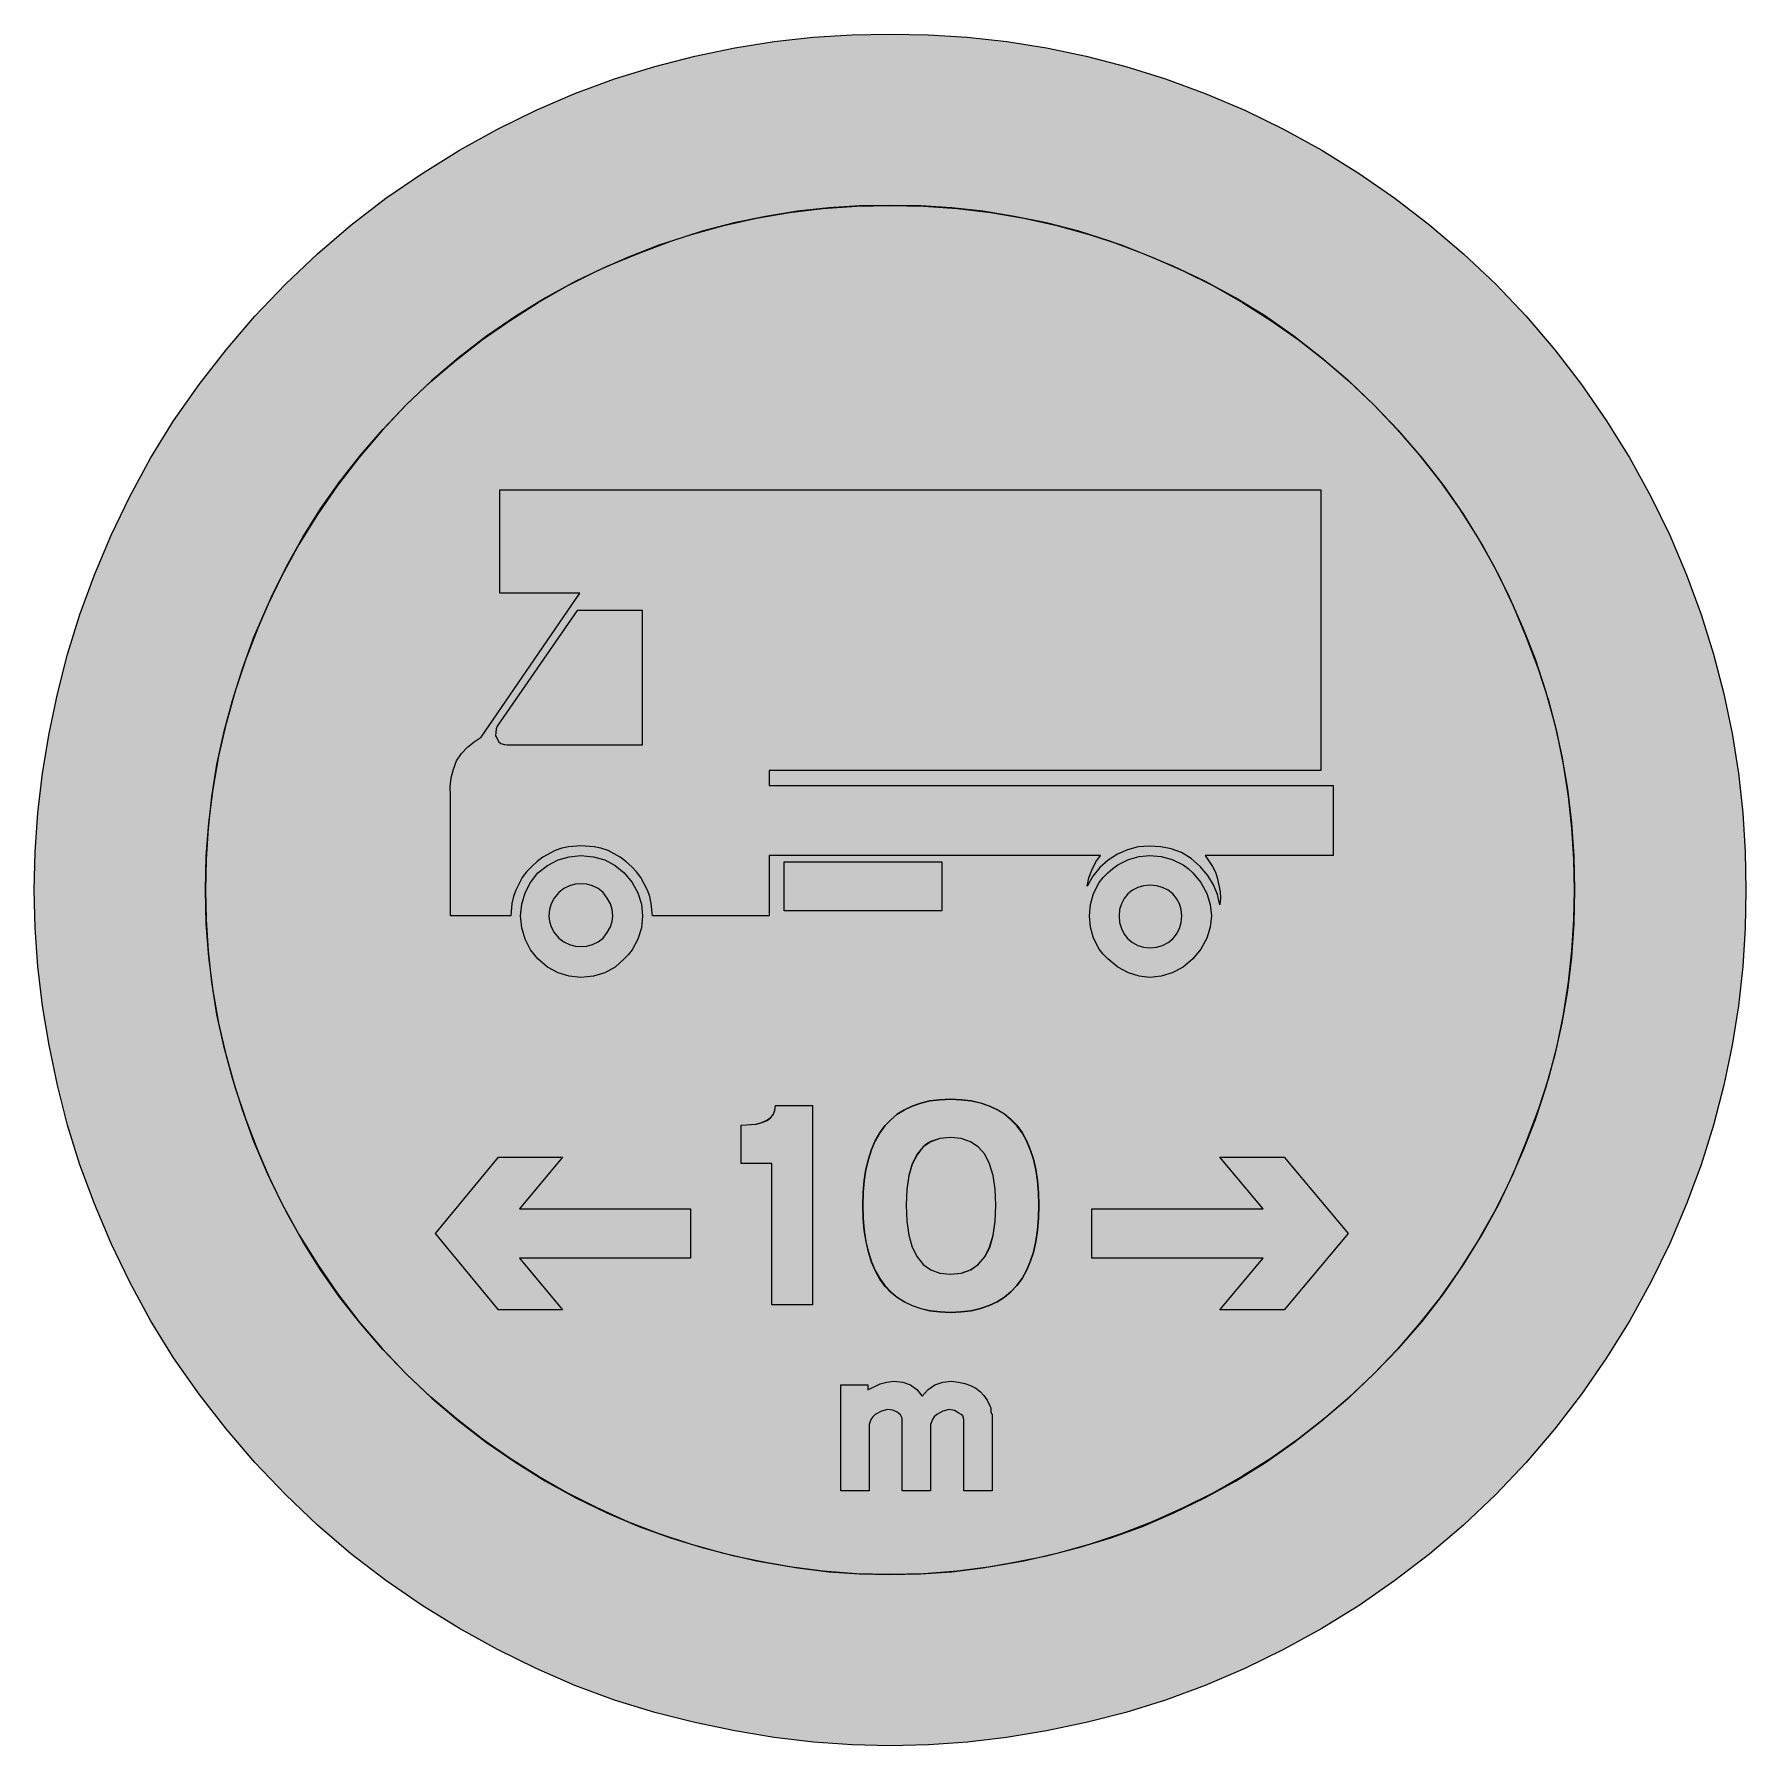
# Model space of a CAD drawing. Header units: metres. Extents: x 160 to 410, y 11 to 261.
import ezdxf

# ---------------------------------------------------------------- set-up
doc = ezdxf.new("R2010")
doc.units = ezdxf.units.M
for name, color, linetype, true_color in [('FILL_BLACK_000000', 7, 'Continuous', 0x000000), ('FILL_PINK_E1E1E1', 7, 'Continuous', 0xe1e1e1), ('STROKE_BLACK_000000', 7, 'Continuous', 0x000000)]:
    doc.layers.add(name, color=color, linetype=linetype, true_color=true_color)

msp = doc.modelspace()

# ---------------------------------------------------------------- hatches: boundary and pattern name
at = {"layer": 'FILL_BLACK_000000', "true_color": 0x000000}
h = msp.add_hatch(color=7, dxfattribs=at)
h.dxf.hatch_style = 1
h.paths.add_polyline_path([(409.41, 124.88), (408.8, 119.17), (407.88, 113.4), (406.66, 107.57), (405.16, 101.72), (403.35, 95.91), (401.22, 90.18), (398.76, 84.41), (395.98, 78.73), (392.89, 73.14), (389.52, 67.68), (385.87, 62.38), (381.96, 57.29), (377.77, 52.39), (373.32, 47.7), (368.6, 43.25), (363.67, 39.06), (358.56, 35.15), (353.34, 31.5), (347.88, 28.13), (342.29, 25.04), (336.61, 22.26), (330.84, 19.8), (325.03, 17.67), (319.23, 15.86), (313.42, 14.36), (307.62, 13.14), (301.79, 12.2), (296.1, 11.52), (290.43, 11.12), (284.76, 10.98), (279.25, 11.12), (273.6, 11.52), (267.84, 12.2), (262.08, 13.14), (256.25, 14.36), (250.38, 15.86), (244.51, 17.67), (238.68, 19.8), (233.02, 22.26), (227.38, 25.04), (221.82, 28.13), (216.36, 31.5), (211.06, 35.15), (205.96, 39.06), (201.07, 43.25), (196.38, 47.7), (191.92, 52.39), (187.72, 57.29), (183.75, 62.38), (180, 67.68), (176.66, 73.14), (173.63, 78.73), (170.91, 84.41), (168.48, 90.18), (166.35, 95.91), (164.54, 101.72), (163.04, 107.57), (161.82, 113.4), (160.87, 119.16), (160.2, 124.92), (159.79, 130.57), (159.66, 136.08), (159.79, 141.68), (160.2, 147.38), (160.87, 153.14), (161.82, 158.94), (163.04, 164.75), (164.54, 170.55), (166.35, 176.36), (168.48, 182.16), (170.91, 187.93), (173.63, 193.61), (176.66, 199.2), (180, 204.66), (183.75, 209.96), (187.72, 215.06), (191.92, 219.95), (196.38, 224.64), (201.07, 229.1), (205.96, 233.28), (211.06, 237.2), (216.36, 240.84), (221.82, 244.21), (227.38, 247.3), (233.02, 250.08), (238.68, 252.54), (244.51, 254.67), (250.38, 256.48), (256.25, 257.98), (262.08, 259.2), (267.85, 260.12), (273.55, 260.73), (279.19, 261.07), (284.76, 261.18), (290.36, 261.07), (296.05, 260.73), (301.82, 260.12), (307.62, 259.2), (313.42, 257.98), (319.23, 256.48), (325.03, 254.67), (330.84, 252.54), (336.61, 250.08), (342.29, 247.3), (347.88, 244.21), (353.34, 240.84), (358.56, 237.2), (363.67, 233.28), (368.6, 229.1), (373.32, 224.64), (377.77, 219.95), (381.96, 215.06), (385.87, 209.96), (389.52, 204.66), (392.89, 199.2), (395.98, 193.61), (398.76, 187.93), (401.22, 182.16), (403.35, 176.36), (405.16, 170.55), (406.66, 164.75), (407.88, 158.94), (408.8, 153.14), (409.41, 147.38), (409.75, 141.68), (409.86, 136.08), (409.75, 130.51), (409.41, 124.88)])
h.paths.add_polyline_path([(384.43, 145.13), (383.93, 149.75), (383.22, 154.44), (382.27, 159.06), (381.06, 163.71), (379.57, 168.36), (377.82, 172.98), (375.93, 177.56), (373.77, 182.12), (371.34, 186.6), (368.64, 190.98), (365.7, 195.2), (362.54, 199.26), (359.15, 203.18), (355.5, 207), (351.76, 210.54), (347.85, 213.89), (343.81, 217.02), (339.66, 219.96), (335.28, 222.66), (330.79, 225.09), (326.24, 227.25), (321.66, 229.14), (317.04, 230.9), (312.37, 232.38), (307.66, 233.6), (302.94, 234.54), (298.35, 235.32), (293.78, 235.82), (289.25, 236.08), (284.76, 236.16), (280.3, 236.08), (275.8, 235.82), (271.24, 235.32), (266.58, 234.54), (261.96, 233.6), (257.31, 232.38), (252.66, 230.9), (248.04, 229.14), (243.38, 227.25), (238.84, 225.09), (234.4, 222.66), (230.04, 219.96), (225.79, 217.02), (221.69, 213.89), (217.76, 210.54), (214.02, 207), (210.48, 203.18), (207.13, 199.26), (204, 195.2), (201.06, 190.98), (198.36, 186.6), (195.91, 182.12), (193.69, 177.56), (191.7, 172.98), (190.05, 168.36), (188.59, 163.71), (187.35, 159.06), (186.3, 154.44), (185.59, 149.75), (185.08, 145.13), (184.78, 140.57), (184.68, 136.08), (184.78, 131.7), (185.08, 127.19), (185.59, 122.59), (186.3, 117.9), (187.35, 113.28), (188.59, 108.63), (190.05, 103.98), (191.7, 99.36), (193.69, 94.7), (195.91, 90.16), (198.36, 85.72), (201.06, 81.36), (204, 77.11), (207.13, 73.01), (210.48, 69.08), (214.02, 65.34), (217.76, 61.8), (221.69, 58.46), (225.79, 55.32), (230.04, 52.38), (234.4, 49.68), (238.84, 47.23), (243.38, 45.01), (248.04, 43.02), (252.66, 41.37), (257.31, 39.94), (261.96, 38.74), (266.58, 37.8), (271.24, 36.99), (275.8, 36.43), (280.3, 36.1), (284.76, 36), (289.25, 36.1), (293.78, 36.43), (298.35, 36.99), (302.94, 37.8), (307.66, 38.74), (312.37, 39.94), (317.04, 41.37), (321.66, 43.02), (326.24, 45.01), (330.79, 47.23), (335.28, 49.68), (339.66, 52.38), (343.81, 55.32), (347.85, 58.46), (351.76, 61.8), (355.5, 65.34), (359.15, 69.08), (362.54, 73.01), (365.7, 77.11), (368.64, 81.36), (371.34, 85.72), (373.77, 90.16), (375.93, 94.7), (377.82, 99.36), (379.57, 103.98), (381.06, 108.63), (382.27, 113.28), (383.22, 117.9), (383.93, 122.59), (384.43, 127.19), (384.74, 131.7), (384.84, 136.08), (384.74, 140.57), (384.43, 145.13)], flags=16)
h = msp.add_hatch(color=7, dxfattribs=at)
h.dxf.hatch_style = 1
h.paths.add_polyline_path([(220.5, 149.94), (220.46, 151.18), (220.61, 152.46), (220.93, 153.74), (221.4, 154.98), (222.14, 156.02), (223, 156.96), (223.96, 157.76), (225, 158.4), (239.4, 179.46), (227.7, 179.46), (227.7, 194.58), (347.76, 194.58), (347.76, 153.54), (267.12, 153.54), (267.12, 151.38), (349.56, 151.38), (349.56, 141.12), (330.84, 141.12), (331.92, 139.5), (332.35, 138.67), (332.64, 137.7), (333.02, 135.81), (333.07, 134.87), (333, 133.92), (332.63, 135.4), (332.03, 136.85), (331.2, 138.22), (330.12, 139.5), (328.81, 140.68), (327.37, 141.55), (325.87, 142.11), (324.36, 142.38), (322.69, 142.51), (321.05, 142.37), (319.49, 141.97), (318.01, 141.32), (316.66, 140.45), (315.45, 139.37), (314.41, 138.09), (313.56, 136.62), (313.85, 137.86), (314.28, 138.96), (314.84, 140.18), (315.54, 141.12), (267.12, 141.12), (267.12, 132.3), (250.02, 132.3), (249.86, 134.12), (249.64, 135.11), (249.3, 136.08), (248.33, 137.93), (247.71, 138.76), (246.96, 139.5), (246.15, 140.25), (245.32, 140.87), (243.54, 141.84), (242.49, 142.18), (241.49, 142.4), (239.58, 142.56), (237.76, 142.4), (236.77, 142.18), (235.8, 141.84), (234.02, 140.87), (233.19, 140.25), (232.38, 139.5), (231.63, 138.76), (231.01, 137.93), (230.04, 136.08), (229.7, 135.11), (229.48, 134.12), (229.32, 132.3), (220.5, 132.3), (220.5, 149.94)])
h.paths.add_polyline_path([(248.58, 176.94), (239.04, 176.94), (227.34, 160.02), (227.18, 159.64), (227.16, 159.12), (227.11, 158.6), (227.34, 158.22), (227.54, 157.79), (227.88, 157.5), (228.4, 157.34), (228.78, 157.32), (248.58, 157.32), (248.58, 176.94)], flags=16)
h = msp.add_hatch(color=7, dxfattribs=at)
h.dxf.hatch_style = 1
h.paths.add_polyline_path([(247.9, 128.88), (247.06, 127.34), (246.51, 126.64), (245.88, 126), (244.57, 124.82), (243.07, 123.98), (241.4, 123.47), (239.58, 123.3), (237.86, 123.47), (236.23, 123.98), (234.69, 124.82), (233.28, 126), (232.2, 127.34), (231.41, 128.88), (230.93, 130.56), (230.76, 132.3), (230.93, 134.02), (231.41, 135.65), (232.2, 137.19), (233.28, 138.6), (234.69, 139.68), (236.23, 140.47), (237.86, 140.95), (239.58, 141.12), (241.4, 140.95), (243.07, 140.47), (244.57, 139.68), (245.88, 138.6), (247.06, 137.19), (247.9, 135.65), (248.41, 134.02), (248.58, 132.3), (248.41, 130.56), (247.9, 128.88)])
h.paths.add_polyline_path([(243.88, 134.08), (243.42, 134.91), (242.82, 135.72), (242.09, 136.3), (241.27, 136.69), (240.42, 136.91), (239.58, 136.98), (238.74, 136.91), (237.89, 136.69), (237.07, 136.3), (236.34, 135.72), (235.66, 134.91), (235.21, 134.08), (234.97, 133.21), (234.9, 132.3), (234.97, 131.49), (235.21, 130.68), (235.66, 129.87), (236.34, 129.06), (237.07, 128.48), (237.89, 128.09), (238.74, 127.87), (239.58, 127.8), (240.42, 127.87), (241.27, 128.09), (242.09, 128.48), (242.82, 129.06), (243.42, 129.87), (243.88, 130.68), (244.16, 131.49), (244.26, 132.3), (244.16, 133.21), (243.88, 134.08)], flags=16)
h = msp.add_hatch(color=7, dxfattribs=at)
h.dxf.hatch_style = 1
h.paths.add_polyline_path([(292.32, 140.22), (292.32, 133.02), (269.28, 133.02), (269.28, 140.22), (292.32, 140.22)])
h = msp.add_hatch(color=7, dxfattribs=at)
h.dxf.hatch_style = 1
h.paths.add_polyline_path([(331.06, 129.02), (330.22, 127.44), (329.04, 126), (327.6, 124.82), (326.02, 123.98), (324.38, 123.47), (322.74, 123.3), (321.2, 123.47), (319.61, 123.98), (318.06, 124.82), (316.62, 126), (315.94, 126.7), (315.36, 127.44), (314.53, 129.02), (314.06, 130.66), (313.92, 132.3), (314.06, 133.94), (314.53, 135.59), (315.36, 137.16), (315.94, 137.9), (316.62, 138.6), (317.32, 139.23), (318.06, 139.75), (319.61, 140.54), (321.2, 140.98), (322.74, 141.12), (324.38, 140.98), (326.02, 140.54), (327.6, 139.75), (328.34, 139.23), (329.04, 138.6), (330.22, 137.16), (331.06, 135.59), (331.57, 133.94), (331.74, 132.3), (331.57, 130.66), (331.06, 129.02)])
h.paths.add_polyline_path([(327.07, 134.07), (326.65, 134.83), (326.09, 135.5), (325.41, 136.04), (324.61, 136.45), (323.72, 136.71), (322.74, 136.8), (321.82, 136.71), (320.97, 136.45), (320.21, 136.04), (319.54, 135.5), (319, 134.83), (318.59, 134.07), (318.33, 133.22), (318.24, 132.3), (318.33, 131.32), (318.59, 130.43), (319, 129.63), (319.54, 128.95), (320.21, 128.39), (320.97, 127.97), (321.82, 127.71), (322.74, 127.62), (323.72, 127.71), (324.61, 127.97), (325.41, 128.39), (326.09, 128.95), (326.65, 129.63), (327.07, 130.43), (327.33, 131.32), (327.42, 132.3), (327.33, 133.22), (327.07, 134.07)], flags=16)
h = msp.add_hatch(color=7, dxfattribs=at)
h.dxf.hatch_style = 1
h.paths.add_polyline_path([(290.65, 74.58), (289.31, 74.87), (288.07, 75.29), (286.92, 75.82), (285.86, 76.47), (284.9, 77.23), (284.04, 78.12), (283.28, 79.19), (282.62, 80.38), (282.07, 81.69), (281.61, 83.12), (281.26, 84.66), (281, 86.32), (280.85, 88.1), (280.8, 90), (280.85, 91.86), (281, 93.61), (281.25, 95.24), (281.61, 96.75), (282.06, 98.14), (282.61, 99.41), (283.27, 100.56), (284.02, 101.59), (284.87, 102.5), (285.82, 103.29), (286.87, 103.96), (288.01, 104.5), (289.26, 104.93), (290.6, 105.24), (292.04, 105.42), (293.58, 105.48), (295.15, 105.42), (296.62, 105.24), (297.98, 104.95), (299.25, 104.54), (300.41, 104), (301.48, 103.35), (302.44, 102.59), (303.3, 101.7), (304.06, 100.63), (304.72, 99.44), (305.27, 98.14), (305.73, 96.73), (306.08, 95.2), (306.34, 93.57), (306.49, 91.84), (306.54, 90), (306.49, 88.1), (306.34, 86.33), (306.08, 84.68), (305.73, 83.15), (305.27, 81.74), (304.72, 80.46), (304.06, 79.29), (303.3, 78.26), (302.44, 77.34), (301.48, 76.54), (300.41, 75.87), (299.25, 75.32), (297.98, 74.89), (296.62, 74.58), (295.15, 74.4), (293.58, 74.34), (292.07, 74.4), (290.65, 74.58)])
h.paths.add_polyline_path([(287.5, 85.62), (288.01, 83.88), (288.72, 82.46), (289.63, 81.35), (290.74, 80.56), (292.06, 80.08), (293.58, 79.92), (295.2, 80.09), (296.57, 80.57), (297.71, 81.36), (298.62, 82.44), (299.33, 83.82), (299.83, 85.55), (300.14, 87.6), (300.24, 90), (300.14, 92.34), (299.83, 94.36), (299.32, 96.06), (298.6, 97.45), (297.66, 98.52), (296.52, 99.29), (295.16, 99.75), (293.58, 99.9), (292.06, 99.76), (290.74, 99.32), (290.16, 98.97), (289.63, 98.53), (288.72, 97.38), (288.01, 96), (287.5, 94.3), (287.2, 92.29), (287.1, 90), (287.2, 87.65), (287.5, 85.62)], flags=16)
h = msp.add_hatch(color=7, dxfattribs=at)
h.dxf.hatch_style = 1
h.paths.add_polyline_path([(262.98, 96.12), (262.98, 101.7), (265.14, 101.86), (266.02, 102.08), (266.76, 102.42), (267.26, 102.76), (267.66, 103.23), (267.92, 103.84), (268.02, 104.58), (273.42, 104.58), (273.42, 75.42), (267.48, 75.42), (267.48, 96.12), (262.98, 96.12)])
h = msp.add_hatch(color=7, dxfattribs=at)
h.dxf.hatch_style = 1
h.paths.add_polyline_path([(236.88, 97.02), (230.58, 89.46), (255.6, 89.46), (255.6, 82.26), (230.58, 82.26), (236.88, 74.7), (227.52, 74.7), (218.34, 85.86), (227.52, 97.02), (236.88, 97.02)])
h = msp.add_hatch(color=7, dxfattribs=at)
h.dxf.hatch_style = 1
h.paths.add_polyline_path([(351.72, 85.86), (342.36, 74.7), (333, 74.7), (339.3, 82.26), (314.28, 82.26), (314.28, 89.46), (339.3, 89.46), (333, 97.02), (342.36, 97.02), (351.72, 85.86)])
h = msp.add_hatch(color=7, dxfattribs=at)
h.dxf.hatch_style = 1
h.paths.add_polyline_path([(282.6, 59.4), (282.23, 59.07), (281.95, 58.68), (281.7, 57.96), (281.7, 48.24), (277.56, 48.24), (277.56, 63.72), (281.52, 63.72), (281.52, 63), (283.32, 63.9), (284.31, 64.15), (285.3, 64.26), (286.66, 64.13), (287.77, 63.72), (288.69, 63.05), (289.44, 62.1), (290.32, 63.05), (291.33, 63.72), (292.48, 64.13), (293.76, 64.26), (294.79, 64.15), (295.72, 63.95), (296.55, 63.66), (297.29, 63.27), (297.94, 62.78), (298.49, 62.18), (298.96, 61.48), (299.34, 60.66), (299.5, 60.39), (299.52, 60.12), (299.52, 60.01), (299.52, 59.94), (299.52, 59.83), (299.52, 59.76), (299.7, 59.4), (299.7, 48.24), (295.56, 48.24), (295.56, 58.68), (295.4, 59.2), (295.18, 59.41), (294.84, 59.58), (294.19, 59.99), (293.4, 60.12), (292.5, 59.9), (291.6, 59.4), (291.23, 59.07), (290.95, 58.68), (290.7, 57.96), (290.7, 48.24), (286.56, 48.24), (286.56, 58.86), (286.3, 59.36), (285.82, 59.76), (285.17, 60.02), (284.4, 60.12), (283.5, 59.9), (282.6, 59.4)])
at = {"layer": 'FILL_PINK_E1E1E1', "true_color": 0xe1e1e1}
h = msp.add_hatch(color=7, dxfattribs=at)
h.dxf.hatch_style = 1
h.paths.add_polyline_path([(384.72, 131.16), (384.37, 126.27), (383.78, 121.41), (382.95, 116.6), (381.89, 111.83), (380.59, 107.12), (379.05, 102.48), (377.28, 97.92), (375.28, 93.39), (373.07, 88.98), (370.64, 84.7), (368.01, 80.55), (365.18, 76.53), (362.14, 72.66), (358.92, 68.93), (355.5, 65.34), (351.97, 61.98), (348.29, 58.8), (344.44, 55.8), (340.45, 52.99), (336.31, 50.37), (332.04, 47.95), (327.63, 45.74), (323.1, 43.74), (318.53, 41.96), (313.87, 40.4), (309.13, 39.08), (304.33, 37.98), (299.49, 37.12), (294.6, 36.5), (289.69, 36.13), (284.76, 36), (279.84, 36.13), (274.95, 36.5), (270.08, 37.12), (265.25, 37.98), (260.47, 39.08), (255.73, 40.4), (251.04, 41.96), (246.42, 43.74), (241.95, 45.74), (237.59, 47.95), (233.34, 50.37), (229.21, 52.99), (225.2, 55.8), (221.34, 58.8), (217.6, 61.98), (214.02, 65.34), (210.6, 68.93), (207.38, 72.66), (204.35, 76.53), (201.53, 80.55), (198.92, 84.7), (196.53, 88.98), (194.36, 93.39), (192.42, 97.92), (190.64, 102.48), (189.08, 107.12), (187.76, 111.83), (186.66, 116.6), (185.8, 121.41), (185.18, 126.27), (184.81, 131.16), (184.68, 136.08), (184.81, 141.01), (185.18, 145.92), (185.8, 150.81), (186.66, 155.66), (187.76, 160.45), (189.08, 165.19), (190.64, 169.85), (192.42, 174.42), (194.36, 178.95), (196.53, 183.36), (198.92, 187.64), (201.53, 191.79), (204.35, 195.81), (207.38, 199.68), (210.6, 203.41), (214.02, 207), (217.6, 210.36), (221.34, 213.54), (225.2, 216.54), (229.21, 219.35), (233.34, 221.97), (237.59, 224.39), (241.95, 226.6), (246.42, 228.6), (251.04, 230.37), (255.73, 231.91), (260.47, 233.21), (265.25, 234.27), (270.08, 235.1), (274.95, 235.69), (279.84, 236.04), (284.76, 236.16), (289.69, 236.04), (294.6, 235.69), (299.49, 235.1), (304.33, 234.27), (309.13, 233.21), (313.87, 231.91), (318.53, 230.37), (323.1, 228.6), (327.63, 226.6), (332.04, 224.39), (336.31, 221.97), (340.45, 219.35), (344.44, 216.54), (348.29, 213.54), (351.97, 210.36), (355.5, 207), (358.92, 203.41), (362.14, 199.68), (365.18, 195.81), (368.01, 191.79), (370.64, 187.64), (373.07, 183.36), (375.28, 178.95), (377.28, 174.42), (379.05, 169.85), (380.59, 165.19), (381.89, 160.45), (382.95, 155.66), (383.78, 150.81), (384.37, 145.92), (384.72, 141.01), (384.84, 136.08), (384.72, 131.16)])

# ---------------------------------------------------------------- linework, layer by layer
at = {"layer": 'FILL_BLACK_000000', "lineweight": 0, "true_color": 0x000000}
for points in [[(409.41, 124.88), (408.8, 119.17), (407.88, 113.4), (406.66, 107.57), (405.16, 101.72), (403.35, 95.91), (401.22, 90.18), (398.76, 84.41), (395.98, 78.73), (392.89, 73.14), (389.52, 67.68), (385.87, 62.38), (381.96, 57.29), (377.77, 52.39), (373.32, 47.7), (368.6, 43.25), (363.67, 39.06), (358.56, 35.15), (353.34, 31.5), (347.88, 28.13), (342.29, 25.04), (336.61, 22.26), (330.84, 19.8), (325.03, 17.67), (319.23, 15.86), (313.42, 14.36), (307.62, 13.14), (301.79, 12.2), (296.1, 11.52), (290.43, 11.12), (284.76, 10.98), (279.25, 11.12), (273.6, 11.52), (267.84, 12.2), (262.08, 13.14), (256.25, 14.36), (250.38, 15.86), (244.51, 17.67), (238.68, 19.8), (233.02, 22.26), (227.38, 25.04), (221.82, 28.13), (216.36, 31.5), (211.06, 35.15), (205.96, 39.06), (201.07, 43.25), (196.38, 47.7), (191.92, 52.39), (187.72, 57.29), (183.75, 62.38), (180, 67.68), (176.66, 73.14), (173.63, 78.73), (170.91, 84.41), (168.48, 90.18), (166.35, 95.91), (164.54, 101.72), (163.04, 107.57), (161.82, 113.4), (160.87, 119.16), (160.2, 124.92), (159.79, 130.57), (159.66, 136.08), (159.79, 141.68), (160.2, 147.38), (160.87, 153.14), (161.82, 158.94), (163.04, 164.75), (164.54, 170.55), (166.35, 176.36), (168.48, 182.16), (170.91, 187.93), (173.63, 193.61), (176.66, 199.2), (180, 204.66), (183.75, 209.96), (187.72, 215.06), (191.92, 219.95), (196.38, 224.64), (201.07, 229.1), (205.96, 233.28), (211.06, 237.2), (216.36, 240.84), (221.82, 244.21), (227.38, 247.3), (233.02, 250.08), (238.68, 252.54), (244.51, 254.67), (250.38, 256.48), (256.25, 257.98), (262.08, 259.2), (267.85, 260.12), (273.55, 260.73), (279.19, 261.07), (284.76, 261.18), (290.36, 261.07), (296.05, 260.73), (301.82, 260.12), (307.62, 259.2), (313.42, 257.98), (319.23, 256.48), (325.03, 254.67), (330.84, 252.54), (336.61, 250.08), (342.29, 247.3), (347.88, 244.21), (353.34, 240.84), (358.56, 237.2), (363.67, 233.28), (368.6, 229.1), (373.32, 224.64), (377.77, 219.95), (381.96, 215.06), (385.87, 209.96), (389.52, 204.66), (392.89, 199.2), (395.98, 193.61), (398.76, 187.93), (401.22, 182.16), (403.35, 176.36), (405.16, 170.55), (406.66, 164.75), (407.88, 158.94), (408.8, 153.14), (409.41, 147.38), (409.75, 141.68), (409.86, 136.08), (409.75, 130.51)], [(384.43, 145.13), (383.93, 149.75), (383.22, 154.44), (382.27, 159.06), (381.06, 163.71), (379.57, 168.36), (377.82, 172.98), (375.93, 177.56), (373.77, 182.12), (371.34, 186.6), (368.64, 190.98), (365.7, 195.2), (362.54, 199.26), (359.15, 203.18), (355.5, 207), (351.76, 210.54), (347.85, 213.89), (343.81, 217.02), (339.66, 219.96), (335.28, 222.66), (330.79, 225.09), (326.24, 227.25), (321.66, 229.14), (317.04, 230.9), (312.37, 232.38), (307.66, 233.6), (302.94, 234.54), (298.35, 235.32), (293.78, 235.82), (289.25, 236.08), (284.76, 236.16), (280.3, 236.08), (275.8, 235.82), (271.24, 235.32), (266.58, 234.54), (261.96, 233.6), (257.31, 232.38), (252.66, 230.9), (248.04, 229.14), (243.38, 227.25), (238.84, 225.09), (234.4, 222.66), (230.04, 219.96), (225.79, 217.02), (221.69, 213.89), (217.76, 210.54), (214.02, 207), (210.48, 203.18), (207.13, 199.26), (204, 195.2), (201.06, 190.98), (198.36, 186.6), (195.91, 182.12), (193.69, 177.56), (191.7, 172.98), (190.05, 168.36), (188.59, 163.71), (187.35, 159.06), (186.3, 154.44), (185.59, 149.75), (185.08, 145.13), (184.78, 140.57), (184.68, 136.08), (184.78, 131.7), (185.08, 127.19), (185.59, 122.59), (186.3, 117.9), (187.35, 113.28), (188.59, 108.63), (190.05, 103.98), (191.7, 99.36), (193.69, 94.7), (195.91, 90.16), (198.36, 85.72), (201.06, 81.36), (204, 77.11), (207.13, 73.01), (210.48, 69.08), (214.02, 65.34), (217.76, 61.8), (221.69, 58.46), (225.79, 55.32), (230.04, 52.38), (234.4, 49.68), (238.84, 47.23), (243.38, 45.01), (248.04, 43.02), (252.66, 41.37), (257.31, 39.94), (261.96, 38.74), (266.58, 37.8), (271.24, 36.99), (275.8, 36.43), (280.3, 36.1), (284.76, 36), (289.25, 36.1), (293.78, 36.43), (298.35, 36.99), (302.94, 37.8), (307.66, 38.74), (312.37, 39.94), (317.04, 41.37), (321.66, 43.02), (326.24, 45.01), (330.79, 47.23), (335.28, 49.68), (339.66, 52.38), (343.81, 55.32), (347.85, 58.46), (351.76, 61.8), (355.5, 65.34), (359.15, 69.08), (362.54, 73.01), (365.7, 77.11), (368.64, 81.36), (371.34, 85.72), (373.77, 90.16), (375.93, 94.7), (377.82, 99.36), (379.57, 103.98), (381.06, 108.63), (382.27, 113.28), (383.22, 117.9), (383.93, 122.59), (384.43, 127.19), (384.74, 131.7), (384.84, 136.08), (384.74, 140.57)], [(220.5, 149.94), (220.46, 151.18), (220.61, 152.46), (220.93, 153.74), (221.4, 154.98), (222.14, 156.02), (223, 156.96), (223.96, 157.76), (225, 158.4), (239.4, 179.46), (227.7, 179.46), (227.7, 194.58), (347.76, 194.58), (347.76, 153.54), (267.12, 153.54), (267.12, 151.38), (349.56, 151.38), (349.56, 141.12), (330.84, 141.12), (331.92, 139.5), (332.35, 138.67), (332.64, 137.7), (333.02, 135.81), (333.07, 134.87), (333, 133.92), (332.63, 135.4), (332.03, 136.85), (331.2, 138.22), (330.12, 139.5), (328.81, 140.68), (327.37, 141.55), (325.87, 142.11), (324.36, 142.38), (322.69, 142.51), (321.05, 142.37), (319.49, 141.97), (318.01, 141.32), (316.66, 140.45), (315.45, 139.37), (314.41, 138.09), (313.56, 136.62), (313.85, 137.86), (314.28, 138.96), (314.84, 140.18), (315.54, 141.12), (267.12, 141.12), (267.12, 132.3), (250.02, 132.3), (249.86, 134.12), (249.64, 135.11), (249.3, 136.08), (248.33, 137.93), (247.71, 138.76), (246.96, 139.5), (246.15, 140.25), (245.32, 140.87), (243.54, 141.84), (242.49, 142.18), (241.49, 142.4), (239.58, 142.56), (237.76, 142.4), (236.77, 142.18), (235.8, 141.84), (234.02, 140.87), (233.19, 140.25), (232.38, 139.5), (231.63, 138.76), (231.01, 137.93), (230.04, 136.08), (229.7, 135.11), (229.48, 134.12), (229.32, 132.3), (220.5, 132.3)], [(248.58, 176.94), (239.04, 176.94), (227.34, 160.02), (227.18, 159.64), (227.16, 159.12), (227.11, 158.6), (227.34, 158.22), (227.54, 157.79), (227.88, 157.5), (228.4, 157.34), (228.78, 157.32), (248.58, 157.32)], [(247.9, 128.88), (247.06, 127.34), (246.51, 126.64), (245.88, 126), (244.57, 124.82), (243.07, 123.98), (241.4, 123.47), (239.58, 123.3), (237.86, 123.47), (236.23, 123.98), (234.69, 124.82), (233.28, 126), (232.2, 127.34), (231.41, 128.88), (230.93, 130.56), (230.76, 132.3), (230.93, 134.02), (231.41, 135.65), (232.2, 137.19), (233.28, 138.6), (234.69, 139.68), (236.23, 140.47), (237.86, 140.95), (239.58, 141.12), (241.4, 140.95), (243.07, 140.47), (244.57, 139.68), (245.88, 138.6), (247.06, 137.19), (247.9, 135.65), (248.41, 134.02), (248.58, 132.3), (248.41, 130.56)], [(292.32, 140.22), (292.32, 133.02), (269.28, 133.02), (269.28, 140.22)], [(331.06, 129.02), (330.22, 127.44), (329.04, 126), (327.6, 124.82), (326.02, 123.98), (324.38, 123.47), (322.74, 123.3), (321.2, 123.47), (319.61, 123.98), (318.06, 124.82), (316.62, 126), (315.94, 126.7), (315.36, 127.44), (314.53, 129.02), (314.06, 130.66), (313.92, 132.3), (314.06, 133.94), (314.53, 135.59), (315.36, 137.16), (315.94, 137.9), (316.62, 138.6), (317.32, 139.23), (318.06, 139.75), (319.61, 140.54), (321.2, 140.98), (322.74, 141.12), (324.38, 140.98), (326.02, 140.54), (327.6, 139.75), (328.34, 139.23), (329.04, 138.6), (330.22, 137.16), (331.06, 135.59), (331.57, 133.94), (331.74, 132.3), (331.57, 130.66)], [(243.88, 134.08), (243.42, 134.91), (242.82, 135.72), (242.09, 136.3), (241.27, 136.69), (240.42, 136.91), (239.58, 136.98), (238.74, 136.91), (237.89, 136.69), (237.07, 136.3), (236.34, 135.72), (235.66, 134.91), (235.21, 134.08), (234.97, 133.21), (234.9, 132.3), (234.97, 131.49), (235.21, 130.68), (235.66, 129.87), (236.34, 129.06), (237.07, 128.48), (237.89, 128.09), (238.74, 127.87), (239.58, 127.8), (240.42, 127.87), (241.27, 128.09), (242.09, 128.48), (242.82, 129.06), (243.42, 129.87), (243.88, 130.68), (244.16, 131.49), (244.26, 132.3), (244.16, 133.21)], [(327.07, 134.07), (326.65, 134.83), (326.09, 135.5), (325.41, 136.04), (324.61, 136.45), (323.72, 136.71), (322.74, 136.8), (321.82, 136.71), (320.97, 136.45), (320.21, 136.04), (319.54, 135.5), (319, 134.83), (318.59, 134.07), (318.33, 133.22), (318.24, 132.3), (318.33, 131.32), (318.59, 130.43), (319, 129.63), (319.54, 128.95), (320.21, 128.39), (320.97, 127.97), (321.82, 127.71), (322.74, 127.62), (323.72, 127.71), (324.61, 127.97), (325.41, 128.39), (326.09, 128.95), (326.65, 129.63), (327.07, 130.43), (327.33, 131.32), (327.42, 132.3), (327.33, 133.22)], [(290.65, 74.58), (289.31, 74.87), (288.07, 75.29), (286.92, 75.82), (285.86, 76.47), (284.9, 77.23), (284.04, 78.12), (283.28, 79.19), (282.62, 80.38), (282.07, 81.69), (281.61, 83.12), (281.26, 84.66), (281, 86.32), (280.85, 88.1), (280.8, 90), (280.85, 91.86), (281, 93.61), (281.25, 95.24), (281.61, 96.75), (282.06, 98.14), (282.61, 99.41), (283.27, 100.56), (284.02, 101.59), (284.87, 102.5), (285.82, 103.29), (286.87, 103.96), (288.01, 104.5), (289.26, 104.93), (290.6, 105.24), (292.04, 105.42), (293.58, 105.48), (295.15, 105.42), (296.62, 105.24), (297.98, 104.95), (299.25, 104.54), (300.41, 104), (301.48, 103.35), (302.44, 102.59), (303.3, 101.7), (304.06, 100.63), (304.72, 99.44), (305.27, 98.14), (305.73, 96.73), (306.08, 95.2), (306.34, 93.57), (306.49, 91.84), (306.54, 90), (306.49, 88.1), (306.34, 86.33), (306.08, 84.68), (305.73, 83.15), (305.27, 81.74), (304.72, 80.46), (304.06, 79.29), (303.3, 78.26), (302.44, 77.34), (301.48, 76.54), (300.41, 75.87), (299.25, 75.32), (297.98, 74.89), (296.62, 74.58), (295.15, 74.4), (293.58, 74.34), (292.07, 74.4)], [(262.98, 96.12), (262.98, 101.7), (265.14, 101.86), (266.02, 102.08), (266.76, 102.42), (267.26, 102.76), (267.66, 103.23), (267.92, 103.84), (268.02, 104.58), (273.42, 104.58), (273.42, 75.42), (267.48, 75.42), (267.48, 96.12)], [(287.5, 85.62), (288.01, 83.88), (288.72, 82.46), (289.63, 81.35), (290.74, 80.56), (292.06, 80.08), (293.58, 79.92), (295.2, 80.09), (296.57, 80.57), (297.71, 81.36), (298.62, 82.44), (299.33, 83.82), (299.83, 85.55), (300.14, 87.6), (300.24, 90), (300.14, 92.34), (299.83, 94.36), (299.32, 96.06), (298.6, 97.45), (297.66, 98.52), (296.52, 99.29), (295.16, 99.75), (293.58, 99.9), (292.06, 99.76), (290.74, 99.32), (290.16, 98.97), (289.63, 98.53), (288.72, 97.38), (288.01, 96), (287.5, 94.3), (287.2, 92.29), (287.1, 90), (287.2, 87.65)], [(236.88, 97.02), (230.58, 89.46), (255.6, 89.46), (255.6, 82.26), (230.58, 82.26), (236.88, 74.7), (227.52, 74.7), (218.34, 85.86), (227.52, 97.02)], [(351.72, 85.86), (342.36, 74.7), (333, 74.7), (339.3, 82.26), (314.28, 82.26), (314.28, 89.46), (339.3, 89.46), (333, 97.02), (342.36, 97.02)], [(282.6, 59.4), (282.23, 59.07), (281.95, 58.68), (281.7, 57.96), (281.7, 48.24), (277.56, 48.24), (277.56, 63.72), (281.52, 63.72), (281.52, 63), (283.32, 63.9), (284.31, 64.15), (285.3, 64.26), (286.66, 64.13), (287.77, 63.72), (288.69, 63.05), (289.44, 62.1), (290.32, 63.05), (291.33, 63.72), (292.48, 64.13), (293.76, 64.26), (294.79, 64.15), (295.72, 63.95), (296.55, 63.66), (297.29, 63.27), (297.94, 62.78), (298.49, 62.18), (298.96, 61.48), (299.34, 60.66), (299.5, 60.39), (299.52, 60.12), (299.52, 60.01), (299.52, 59.94), (299.52, 59.83), (299.52, 59.76), (299.7, 59.4), (299.7, 48.24), (295.56, 48.24), (295.56, 58.68), (295.4, 59.2), (295.18, 59.41), (294.84, 59.58), (294.19, 59.99), (293.4, 60.12), (292.5, 59.9), (291.6, 59.4), (291.23, 59.07), (290.95, 58.68), (290.7, 57.96), (290.7, 48.24), (286.56, 48.24), (286.56, 58.86), (286.3, 59.36), (285.82, 59.76), (285.17, 60.02), (284.4, 60.12), (283.5, 59.9)]]:
    msp.add_lwpolyline(points, close=True, dxfattribs=at)
at = {"layer": 'FILL_PINK_E1E1E1', "lineweight": 0, "true_color": 0xe1e1e1}
msp.add_lwpolyline([(384.72, 131.16), (384.37, 126.27), (383.78, 121.41), (382.95, 116.6), (381.89, 111.83), (380.59, 107.12), (379.05, 102.48), (377.28, 97.92), (375.28, 93.39), (373.07, 88.98), (370.64, 84.7), (368.01, 80.55), (365.18, 76.53), (362.14, 72.66), (358.92, 68.93), (355.5, 65.34), (351.97, 61.98), (348.29, 58.8), (344.44, 55.8), (340.45, 52.99), (336.31, 50.37), (332.04, 47.95), (327.63, 45.74), (323.1, 43.74), (318.53, 41.96), (313.87, 40.4), (309.13, 39.08), (304.33, 37.98), (299.49, 37.12), (294.6, 36.5), (289.69, 36.13), (284.76, 36), (279.84, 36.13), (274.95, 36.5), (270.08, 37.12), (265.25, 37.98), (260.47, 39.08), (255.73, 40.4), (251.04, 41.96), (246.42, 43.74), (241.95, 45.74), (237.59, 47.95), (233.34, 50.37), (229.21, 52.99), (225.2, 55.8), (221.34, 58.8), (217.6, 61.98), (214.02, 65.34), (210.6, 68.93), (207.38, 72.66), (204.35, 76.53), (201.53, 80.55), (198.92, 84.7), (196.53, 88.98), (194.36, 93.39), (192.42, 97.92), (190.64, 102.48), (189.08, 107.12), (187.76, 111.83), (186.66, 116.6), (185.8, 121.41), (185.18, 126.27), (184.81, 131.16), (184.68, 136.08), (184.81, 141.01), (185.18, 145.92), (185.8, 150.81), (186.66, 155.66), (187.76, 160.45), (189.08, 165.19), (190.64, 169.85), (192.42, 174.42), (194.36, 178.95), (196.53, 183.36), (198.92, 187.64), (201.53, 191.79), (204.35, 195.81), (207.38, 199.68), (210.6, 203.41), (214.02, 207), (217.6, 210.36), (221.34, 213.54), (225.2, 216.54), (229.21, 219.35), (233.34, 221.97), (237.59, 224.39), (241.95, 226.6), (246.42, 228.6), (251.04, 230.37), (255.73, 231.91), (260.47, 233.21), (265.25, 234.27), (270.08, 235.1), (274.95, 235.69), (279.84, 236.04), (284.76, 236.16), (289.69, 236.04), (294.6, 235.69), (299.49, 235.1), (304.33, 234.27), (309.13, 233.21), (313.87, 231.91), (318.53, 230.37), (323.1, 228.6), (327.63, 226.6), (332.04, 224.39), (336.31, 221.97), (340.45, 219.35), (344.44, 216.54), (348.29, 213.54), (351.97, 210.36), (355.5, 207), (358.92, 203.41), (362.14, 199.68), (365.18, 195.81), (368.01, 191.79), (370.64, 187.64), (373.07, 183.36), (375.28, 178.95), (377.28, 174.42), (379.05, 169.85), (380.59, 165.19), (381.89, 160.45), (382.95, 155.66), (383.78, 150.81), (384.37, 145.92), (384.72, 141.01), (384.84, 136.08)], close=True, dxfattribs=at)
at = {"layer": 'STROKE_BLACK_000000', "lineweight": 0, "true_color": 0x000000}
for points in [[(280.8, 90), (280.85, 88.1), (281, 86.33), (281.25, 84.68), (281.61, 83.15), (282.06, 81.74), (282.61, 80.46), (283.27, 79.29), (284.02, 78.26), (284.87, 77.34), (285.82, 76.54), (286.87, 75.87), (288.01, 75.32), (289.26, 74.89), (290.6, 74.58), (292.04, 74.4), (293.58, 74.34), (295.15, 74.4), (296.62, 74.58), (297.98, 74.89), (299.25, 75.32), (300.41, 75.87), (301.48, 76.54), (302.44, 77.34), (303.3, 78.26), (304.06, 79.29), (304.72, 80.46), (305.27, 81.74), (305.73, 83.15), (306.08, 84.68), (306.34, 86.33), (306.49, 88.1), (306.54, 90), (306.49, 91.86), (306.34, 93.61), (306.08, 95.24), (305.73, 96.75), (305.27, 98.14), (304.72, 99.41), (304.06, 100.56), (303.3, 101.59), (302.44, 102.5), (301.48, 103.29), (300.41, 103.96), (299.25, 104.5), (297.98, 104.93), (296.62, 105.24), (295.15, 105.42), (293.58, 105.48), (292.04, 105.42), (290.6, 105.24), (289.26, 104.93), (288.01, 104.5), (286.87, 103.96), (285.82, 103.29), (284.87, 102.5), (284.02, 101.59), (283.27, 100.56), (282.61, 99.41), (282.06, 98.14), (281.61, 96.75), (281.25, 95.24), (281, 93.61), (280.85, 91.86), (280.8, 90)], [(262.98, 101.7), (265.21, 101.87), (266.08, 102.09), (266.78, 102.4), (267.33, 102.8), (267.71, 103.29), (267.94, 103.89), (268.02, 104.58)], [(268.02, 104.58), (273.42, 104.58)], [(273.42, 104.58), (273.42, 75.42)], [(262.98, 96.12), (262.98, 101.7)], [(287.1, 90), (287.2, 87.65), (287.51, 85.62), (288.01, 83.88), (288.72, 82.46), (289.63, 81.35), (290.75, 80.56), (292.06, 80.08), (293.58, 79.92), (295.16, 80.08), (296.52, 80.56), (297.67, 81.35), (298.6, 82.46), (299.32, 83.88), (299.83, 85.62), (300.14, 87.65), (300.24, 90), (300.14, 92.34), (299.83, 94.36), (299.32, 96.06), (298.6, 97.45), (297.67, 98.52), (296.52, 99.29), (295.16, 99.75), (293.58, 99.9), (292.06, 99.75), (290.75, 99.29), (289.63, 98.52), (288.72, 97.45), (288.01, 96.06), (287.51, 94.36), (287.2, 92.34), (287.1, 90)], [(267.48, 96.12), (262.98, 96.12)], [(267.48, 75.42), (267.48, 96.12)], [(273.42, 75.42), (267.48, 75.42)]]:
    msp.add_lwpolyline(points, dxfattribs=at)

doc.saveas('drawing.dxf')
